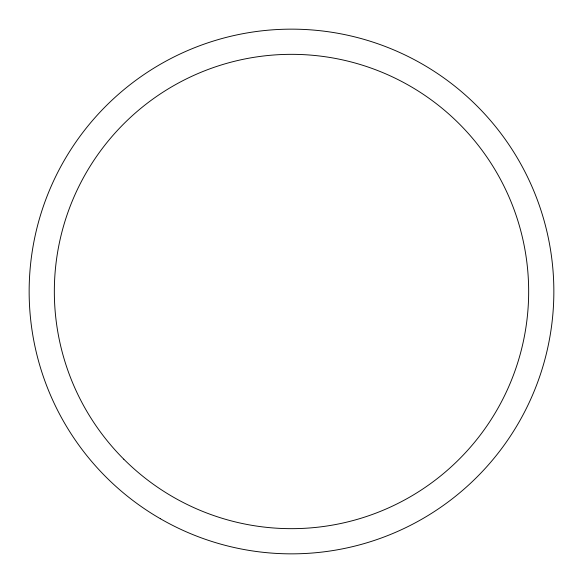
<?xml version="1.0" encoding="UTF-8"?>
<svg xmlns="http://www.w3.org/2000/svg" width="583" height="583" viewBox="0 0 583 583"><rect width="100%" height="100%" fill="white"/><g stroke="black" fill="none" stroke-linecap="round" stroke-linejoin="round"><path stroke-width="0.87" d="M160.325 518.702A262.35 262.35 0 0 0 553.85 291.5A262.35 262.35 0 0 0 160.325 64.298A262.35 262.35 0 0 0 160.325 518.702M123.8 459.2A237.164 237.164 0 0 0 520.583 352.883A237.164 237.164 0 0 0 230.117 62.417A237.164 237.164 0 0 0 123.8 459.2"/></g></svg>
